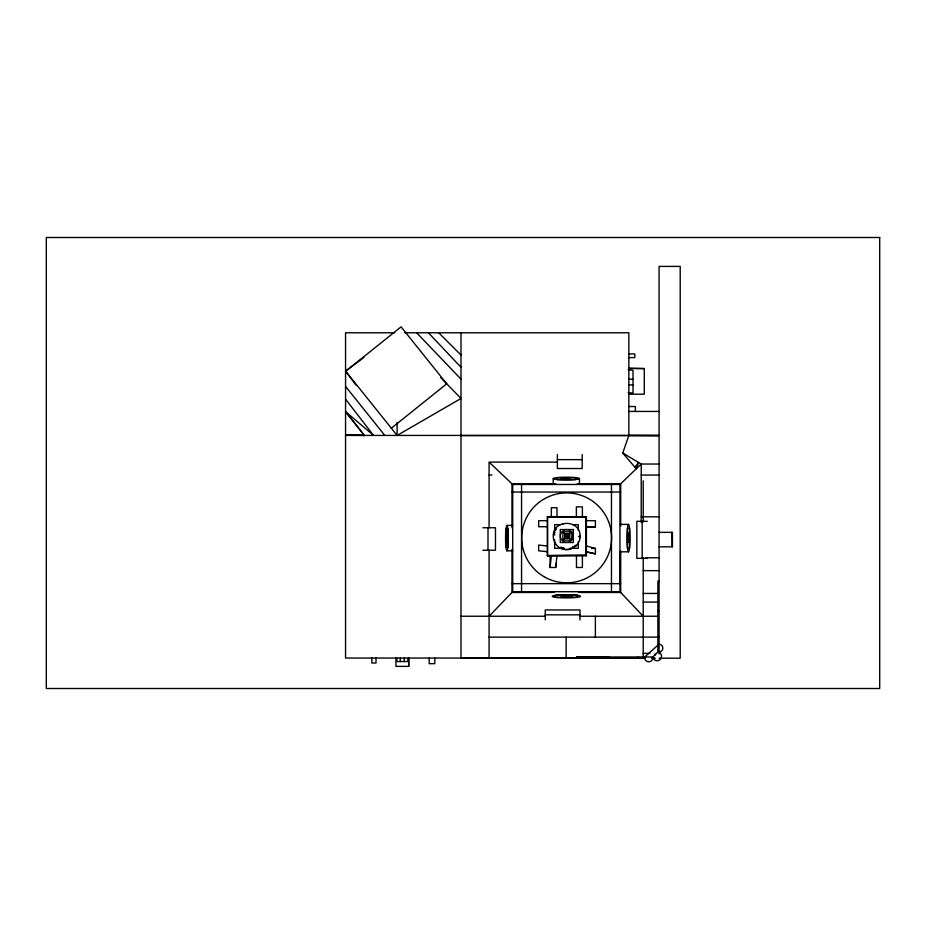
<?xml version="1.0" encoding="UTF-8"?>
<svg xmlns="http://www.w3.org/2000/svg" width="926" height="926" viewBox="0 0 926 926"><rect width="100%" height="100%" fill="white"/><g stroke="black" fill="none" stroke-linecap="round" stroke-linejoin="round"><path stroke-width="1.39" d="M576.852 658.131L576.852 656.928L608.648 656.928L608.648 658.062L638.072 658.085L638.292 656.985M619.957 583.658L620.015 551.827L628.499 551.803M576.852 658.039L576.852 656.928L608.648 656.985M400.24 661.558L400.345 657.969M565.508 537.439C562.452 533.214 571.215 532.948 568.61 537.242C567.453 538.932 564.536 537.717 564.906 535.703M396.988 658.305L396.698 661.558L407.729 661.558L408.019 658.305M556.977 555.716L555.704 567.488L550.09 567.488L551.364 555.716M566.457 533.92L567.545 537.971L565.936 537.774A2.072 2.072 0 0 1 565.936 534.186A2.072 2.072 0 0 1 569.039 535.98L568.761 537.011M568.437 537.439L569.096 535.946L564.906 535.946A2.06 2.037 52 0 0 566.967 538.052A1.968 1.933 -47.2 0 0 569.062 535.969A2.072 2.072 0 0 1 565.936 537.774M580.081 536.304C580.533 547.752 564.976 554.199 557.197 545.773A13.404 13.404 0 0 1 553.273 536.304C552.625 519.081 580.729 519.081 580.081 536.304L579.155 536.49L579.884 537.751M403.991 661.558L404.465 657.969M554.315 533.735L554.639 532.566L553.841 532.554L554.315 533.735L553.609 533.735M569.884 549.28L570.092 548.423L570.925 548.921M562.58 547.544L562.256 548.852L563.517 548.296L563.726 549.315L564.2 547.995M566.457 537.971L567.545 533.92M563.205 549.245L563.517 548.296M634.877 467.179L638.616 462.468L636.255 468.799L622.735 453.011L628.858 435.428L658.953 435.579L460.998 435.579M560.218 547.81L559.501 547.544M568.043 534.128L565.52 537.427L568.819 534.892M554.662 530.575L555.901 528.526L555.901 529.973M561.353 547.034L560.462 547.706M580.058 536.49L579.155 536.49L579.977 535.506M547.347 555.716L547.347 516.65L586.413 516.65L586.413 555.716L547.347 555.716L585.926 555.16L585.926 516.882M489.078 616.241L512.703 591.714L512.703 492.053M562.915 540.113L564.987 538.041L569.12 538.041L571.192 540.113L562.915 540.113L562.915 531.837L571.192 531.837L571.192 540.113M565.52 537.427L568.483 534.464M562.915 531.837L564.987 533.908L569.12 533.908L571.192 531.837M576.852 656.985L652.818 656.985L657.877 652.031L658.953 652.031A3.901 3.901 0 0 0 662.842 648.131A3.901 3.901 0 0 0 658.953 644.23L644.716 656.985A4.109 4.109 0 0 0 648.767 661.812A4.109 4.109 0 0 0 652.818 656.985A4.398 4.398 0 0 0 657.344 660.747A4.398 4.398 0 0 0 661.546 656.627A4.398 4.398 0 0 0 657.877 652.031L657.877 581.134L658.953 581.134M490.12 463.093L512.703 484.472L619.957 484.472L641.22 464.03L658.953 464.03M586.413 516.65L585.707 517.321L585.707 554.917L586.413 555.716M345.676 371.245L401.074 326.843L446.726 383.804L391.339 428.206M567.511 537.983L568.483 537.427L565.52 534.464M356.116 385.309L345.56 371.095L363.895 357.471M345.56 371.095L397.127 435.428L460.998 398.481L440.776 377.681M579.155 536.49L580.035 535.992M564.976 536.49L569.027 535.402M566.712 533.885L567.001 538.041A2.06 2.049 53.3 0 1 564.895 535.98M657.877 651.476L658.953 651.372M565.265 549.512L568.784 549.431M394.707 332.781L345.56 332.781L345.56 658.039L644.785 658.039M404.824 332.781L628.858 332.781L628.858 435.579M628.858 353.929L634.808 353.929L634.808 357.61L628.858 357.61M628.858 368.56L644.288 368.56L644.288 394.198L628.858 394.198M628.858 406.514L635.375 406.514L635.375 411.433M628.858 411.433L658.953 411.433M345.56 435.428L658.953 435.428M557.371 459.643L582.188 459.643M557.371 462.109L489.078 462.109L489.078 527.751M489.078 475.05L491.949 475.05M641.22 475.05L658.953 475.05M561.306 478.51L570.057 478.51M561.306 478.823L570.057 478.823M555.808 483.812L511.962 483.766L511.962 527.843M577.211 483.812L620.686 483.766L620.698 526.408M511.962 492.053L620.698 492.053M641.22 516.812L658.953 516.812M585.926 517.113L547.347 516.65M547.347 520.678L538.7 520.678L538.7 526.732L547.347 526.732M586.413 520.678L595.395 520.678L595.395 527.253L586.413 527.253M647.274 521.315L636.845 521.315L636.845 558.309L647.274 558.309M619.957 524.382L628.499 524.382M560.218 524.683L554.662 524.683L554.662 532.554M572.719 524.683L578.275 524.683L578.275 530.239M506.939 525.389L512.703 525.389M482.886 527.751L495.468 527.751L495.468 550.229L482.886 550.229M658.953 532.357L672.438 532.357L672.438 546.815L658.953 546.815M627.99 535.76L628.962 535.76M506.568 536.802L507.494 536.802M627.99 538.897L628.962 538.897M506.568 539.603L507.494 539.603M562.996 548.296L554.662 548.296L554.662 539.962M570.404 548.296L578.275 548.296L578.275 541.733M591.54 548.435L595.395 548.435L595.395 553.841L586.413 552.081M506.939 550.796L512.703 550.796M646.07 557.776L658.953 557.776M643.211 570.636L659.08 570.636M511.962 583.658L620.698 583.658M512.703 591.714L619.957 591.714L643.211 616.241M554.373 592.061L521.558 592.061L521.558 483.812M578.634 592.061L611.461 592.061L611.461 483.812M552.023 592.49L511.962 592.49L511.962 549.315M580.637 592.49L620.686 592.49L620.698 550.739M643.211 593.439L657.518 593.439M561.469 596.02L571.817 596.02M561.469 596.402L571.817 596.402M643.211 602.074L657.518 602.074M657.877 610.709L658.953 610.709M545.252 614.841L579.977 614.841M460.998 616.241L545.252 616.241M579.977 616.241L657.634 616.241M489.078 637.146L659.08 637.1M643.211 653.351L649.878 653.351M651.8 658.062L654.659 658.062M654.751 658.201L651.869 658.201L654.879 658.189M659.08 658.201L680.205 658.201L680.205 266.399L659.08 266.399L659.08 653.987M408.713 658.039L408.713 666.384L395.923 666.384L395.923 658.039M645.075 658.189L460.998 658.039L460.998 332.781M345.56 435.197L364.416 435.428L345.56 411.607L373.56 435.428L345.56 399.175M628.858 368.166L644.288 368.56M628.083 392.844L633.014 392.96L633.014 370.331L628.083 369.601M345.56 434.977L364.416 435.428M575.196 546.514L575.196 545.483L576.342 545.53M586.413 526.57L595.395 527.253M628.708 379.035L633.014 379.382M628.708 384.73L633.014 385.077M547.347 545.981L538.654 545.078L538.654 550.796L547.347 551.699M586.413 551.699L595.395 553.841M564.976 535.402L569.027 536.49M586.413 545.981L595.395 548.435M553.505 534.568L554.859 535.031M572.766 548.157L572.696 547.335L573.541 547.775L572.638 546.514M565.184 534.892L568.819 536.987M622.735 453.011L641.22 464.03L641.22 522.461M575.196 545.483L576.157 545.773M572.696 547.335L573.379 547.903M438.716 332.781L460.998 355.052M416.654 332.781L460.998 379.139M428.414 332.781L460.998 367.286M345.56 386.408L384.811 435.428M345.56 411.607L364.369 435.428M565.948 534.128L568.043 537.763M397.115 435.405L397.127 422.395M570.092 548.423L570.138 549.245M562.614 523.607L562.823 524.429M671.929 532.357L672.102 546.815M408.667 658.039L408.713 666.384M652.818 656.985L652.818 658.039M643.211 480.837L643.211 522.033M643.211 557.776L643.211 658.201M642.181 521.315L642.181 558.309M628.615 532.624L628.615 541.71M628.279 532.624L628.279 541.71M619.957 484.472L619.957 591.714M595.383 616.241L595.383 637.146M582.396 516.65L582.396 506.858L576.366 506.858L576.366 516.65M582.396 555.716L582.396 567.488L576.47 567.488L576.47 555.716M582.188 454.504L582.188 468.533L557.371 468.533L557.371 454.504M579.977 619.876L579.977 609.945L545.252 609.945L545.252 619.876M579.456 478.592L579.456 483.291M569.12 533.908L569.12 538.041M568.506 595.626L568.506 596.795M566.99 478.186L566.99 479.101M566.145 637.146L566.145 658.062M565.196 595.626L565.196 596.795M564.987 533.908L564.987 538.041M564.142 478.21L564.142 479.101M556.977 516.65L556.977 507.714L551.364 507.714L551.364 516.65M555.704 563.564L555.704 567.488M553.216 478.592L553.216 483.291M550.09 555.716L550.09 567.488M512.703 484.472L512.703 491.521M507.17 533.851L507.17 542.393M506.869 533.851L506.869 542.393M489.078 550.229L489.078 658.039M488.002 527.751L488.002 550.229M434.803 658.039L434.803 663.676L429.178 663.676L429.178 658.039M376.014 658.039L376.014 663.004L371.858 663.004L371.858 658.039M569.05 535.969A1.956 1.945 -67.3 0 1 566.978 538.052M654.694 654.462L655.631 654.717L654.751 654.346M879.7 237.496L46.3 237.496L46.3 688.504L879.7 688.504L879.7 237.496M575.613 477.642L557.058 477.642L557.058 479.541L575.613 479.541L575.613 477.642M570.057 478.21L561.306 478.21L561.306 479.101L570.057 479.101L570.057 478.21M586.17 516.882L547.613 516.882L547.613 555.438L586.17 555.438L586.17 516.882M629.53 528.399L627.469 528.399L627.469 547.787L629.53 547.787L629.53 528.399M507.911 529.105L505.966 529.105L505.966 547.081L507.911 547.081L507.911 529.105M573.263 529.533L560.288 529.533L560.288 542.497L573.263 542.497L573.263 529.533M628.962 532.624L627.99 532.624L627.99 541.71L628.962 541.71L628.962 532.624M507.494 533.851L506.568 533.851L506.568 542.393L507.494 542.393L507.494 533.851M577.315 595.314L555.357 595.314L555.357 597.305L577.315 597.305L577.315 595.314M571.817 595.626L561.469 595.626L561.469 596.795L571.817 596.795L571.817 595.626M629.53 547.787A13.705 1.458 -90 0 0 628.881 524.845A13.705 1.458 -90 0 0 627.087 541.641A13.705 1.458 -90 0 0 629.53 547.787M557.44 597.536A14.133 1.586 0 0 0 580.301 596.552A14.133 1.586 0 0 0 561.272 594.828A14.133 1.586 0 0 0 557.44 597.536M507.911 547.081A12.709 1.377 -90 0 0 507.286 525.818A12.709 1.377 -90 0 0 505.608 541.386A12.709 1.377 -90 0 0 507.911 547.081M557.058 479.541A13.126 1.343 0 0 0 579.005 478.939A13.126 1.343 0 0 0 562.939 477.295A13.126 1.343 0 0 0 557.058 479.541M543.805 576.574A44.946 44.946 0 0 0 611.588 538.284A44.946 44.946 0 0 0 544.546 498.72A44.946 44.946 0 0 0 543.805 576.574M563.506 541.56A6.424 6.424 0 0 0 573.136 536.004A6.424 6.424 0 0 0 563.506 530.448A6.424 6.424 0 0 0 563.506 541.56"/></g></svg>
